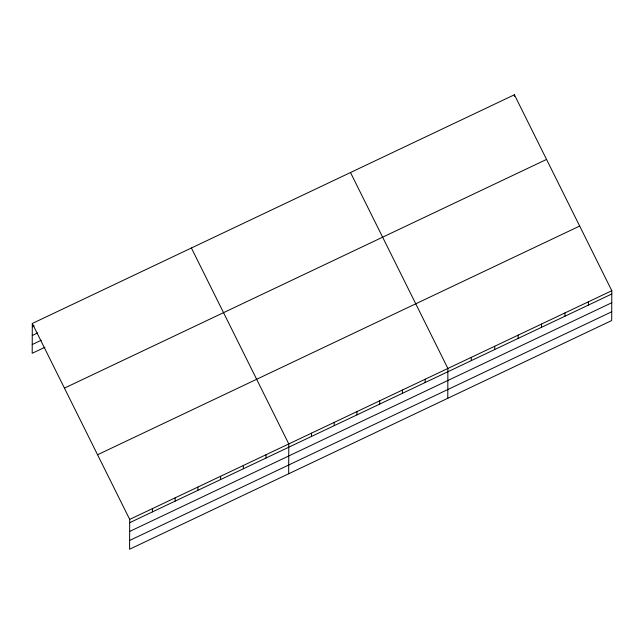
<?xml version="1.0" encoding="UTF-8"?>
<svg xmlns="http://www.w3.org/2000/svg" width="644" height="644" viewBox="0 0 644 644"><rect width="100%" height="100%" fill="white"/><g stroke="black" fill="none" stroke-linecap="round" stroke-linejoin="round"><path stroke-width="0.97" d="M32.305 323.465L129.694 519.402L129.589 549.227L611.695 320.535L611.8 290.71L514.411 94.773L32.305 323.465L32.2 353.29L44.927 347.253M152.411 511.899L152.419 508.623M175.136 501.121L175.152 497.836M197.869 490.342L197.877 487.057M220.594 479.555L220.602 476.278M243.319 468.776L243.335 465.499M266.053 457.997L266.061 454.712M288.681 473.759L288.786 443.933L191.397 247.996M311.503 436.431L311.519 433.154M334.236 425.652L334.244 422.367M356.961 414.873L356.969 411.588M379.686 404.086L379.702 400.81M402.42 393.307L402.428 390.023M425.145 382.528L425.153 379.244M447.781 398.29L447.886 368.465L350.497 172.528M471.287 360.64L471.303 357.356M494.705 349.531L494.721 346.247M514.403 96.407L514.411 94.773M518.122 338.422L518.13 335.138M541.54 327.313L541.548 324.029M564.957 316.204L564.965 312.92M588.375 305.095L588.383 301.819M32.297 326.75L34.108 325.88M32.264 335.508L37.714 332.916M32.232 344.532L41.321 340.217M64.44 388.123L546.547 159.43M97.558 454.745L579.664 226.052M129.694 519.402L611.8 290.71M129.685 522.687L611.792 293.986M129.653 531.445L611.76 302.744M129.621 540.469L611.728 311.777"/></g></svg>
